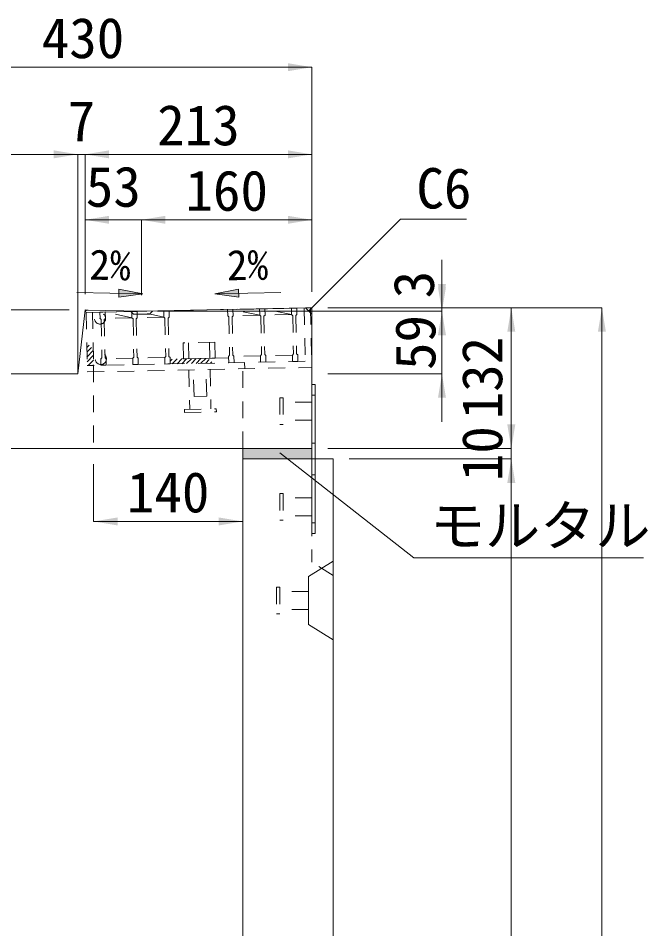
# Model space of a CAD drawing. Units: millimetres at full size; some dimension numbers follow another scale. Extents: x -3301 to 90699, y 107523 to 139162.
# Drawn here: x 19091 to 19683, y 111796 to 112652 of the extents above; entities that cross this region are included whole.
import ezdxf
from ezdxf.enums import TextEntityAlignment as Align

# ---------------------------------------------------------------- set-up
doc = ezdxf.new("R2010")
doc.units = ezdxf.units.MM
doc.header["$LTSCALE"] = 21
doc.header["$PDMODE"] = 32
doc.header["$PDSIZE"] = 10.5
doc.linetypes.add('USER1', pattern=[1.35, 0.75, -0.6])
for name, color, linetype, lineweight in [('0_2', 7, 'USER1', 9), ('寸法線', 7, 'Continuous', 9), ('引出線', 4, 'Continuous', 9), ('本体', 2, 'Continuous', 9), ('補助線', 8, 'Continuous', 13), ('ｲﾝｻｰﾄ', 3, 'USER1', 5), ('ｸﾞﾚｰﾁﾝｸﾞ', 7, 'USER1', 9)]:
    doc.layers.add(name, color=color, linetype=linetype, lineweight=lineweight)
doc.layers.add('ﾊｯﾁﾝｸﾞ', color=8, linetype='Continuous')
doc.styles.add('ＭＳ ゴシック', font='')
doc.styles.get('ＭＳ ゴシック').set_extended_font_data('MS Gothic')

# ---------------------------------------------------------------- blocks, each defined once
blk = doc.blocks.new('filled_arrow')
at = {"color": 0, "linetype": 'Continuous', "lineweight": -2}
blk.add_solid([(7.5, 1.25), (0, 0), (7.5, -1.25)], dxfattribs=at)

msp = doc.modelspace()

# ---------------------------------------------------------------- hatches: boundary and pattern name
at = {"layer": '引出線'}
for points in [[(19186.08, 112397.07), (19185.93, 112389.57), (19208.5, 112392.87)], [(19298.53, 112397.07), (19298.68, 112389.57), (19276.11, 112392.87)]]:
    msp.add_hatch(color=7, dxfattribs=at).paths.add_polyline_path(points)
at = {"layer": 'ｸﾞﾚｰﾁﾝｸﾞ'}
h = msp.add_hatch(dxfattribs=at)
h.set_pattern_fill('USER', color=256, style=0, pattern_type=2)
h.set_pattern_definition([(46.14576, (18631.14, 111997.79), (-2.28951, 2.19972), [75, -60])])
h.paths.add_polyline_path([(19155.2, 112375.33), (19161.2, 112375.45), (19162.2, 112325.46), (19156.2, 112325.34)])
h = msp.add_hatch(dxfattribs=at)
h.set_pattern_fill('USER', color=256, style=0, pattern_type=2)
h.set_pattern_definition([(46.14576, (18728.12, 111999.73), (-2.28951, 2.19972), [75, -60])])
h.paths.add_polyline_path([(19234.19, 112326.9), (19234.1, 112331.4), (19269.59, 112332.11), (19284.59, 112332.41), (19289.09, 112332.5), (19289.18, 112328), (19269.68, 112327.61)])
at = {"layer": 'ﾊｯﾁﾝｸﾞ'}
msp.add_hatch(color=256, dxfattribs=at).paths.add_polyline_path([(19302.31, 112247.57), (19302.31, 112237.57), (19367.31, 112237.57), (19367.31, 112247.57)])

# ---------------------------------------------------------------- linework, layer by layer
at = {"layer": '0_2'}
for p, q in [((19370.51, 112297.57), (19367.31, 112297.57)), ((19370.51, 112252.57), (19367.31, 112252.57)), ((19370.51, 112222.57), (19367.31, 112222.57)), ((19370.51, 112177.57), (19367.31, 112177.57))]:
    msp.add_line(p, q, dxfattribs=at)
at = {"layer": '0_2', "linetype": 'Continuous', "lineweight": 13}
msp.add_line((19302.31, 112237.57), (19302.31, 112247.57), dxfattribs=at)
at = {"layer": '0_2', "linetype": 'Continuous'}
msp.add_lwpolyline([(19367.31, 112167.57), (19367.31, 112307.57), (19370.51, 112307.57), (19370.51, 112167.57)], close=True, dxfattribs=at)
at = {"layer": '寸法線'}
for p, q in [((18937.31, 112605.66), (19367.31, 112605.66)), ((19367.31, 112394.57), (19367.31, 112605.66)), ((18937.31, 112523.78), (19147.31, 112523.78)), ((19102.31, 112523.78), (19199.32, 112523.78)), ((19147.31, 112332.57), (19147.31, 112523.78)), ((19147.31, 112332.57), (19147.31, 112523.78)), ((19154.32, 112392.57), (19154.32, 112523.78)), ((19154.32, 112523.78), (19367.31, 112523.78)), ((19154.32, 112392.57), (19154.32, 112523.78)), ((19367.31, 112394.57), (19367.31, 112523.78)), ((19154.32, 112462.27), (19252.3, 112462.27)), ((19154.32, 112392.57), (19154.32, 112462.27)), ((19207.3, 112391.37), (19207.3, 112462.27)), ((19207.3, 112462.27), (19367.31, 112462.27)), ((19207.3, 112391.37), (19207.3, 112462.27)), ((19367.31, 112394.57), (19367.31, 112462.27)), ((19489.54, 112331.37), (19489.54, 112424.57)), ((19489.54, 112272.57), (19489.54, 112421.37)), ((19382.31, 112379.57), (19554.67, 112379.57)), ((19382.31, 112379.57), (19639.77, 112379.57)), ((19382.31, 112379.57), (19489.54, 112379.57)), ((19554.67, 112379.57), (19554.67, 112247.57)), ((19639.77, 112379.57), (19639.77, 110987.57)), ((19139.32, 112377.57), (18647.2, 112377.57)), ((19222.3, 112376.37), (19489.54, 112376.37)), ((19222.3, 112376.37), (19489.54, 112376.37)), ((19382.31, 112317.57), (19489.54, 112317.57)), ((19554.67, 112192.57), (19554.67, 112292.57)), ((19382.31, 112247.57), (19554.67, 112247.57)), ((19382.31, 112247.57), (19554.67, 112247.57)), ((19402.31, 112237.57), (19554.67, 112237.57)), ((19402.31, 112237.57), (19554.67, 112237.57)), ((19554.67, 110987.57), (19554.67, 112237.57)), ((19162.31, 112232.57), (19162.31, 112178.88)), ((19302.31, 112232.57), (19302.31, 112178.88)), ((19162.31, 112178.88), (19302.31, 112178.88))]:
    msp.add_line(p, q, dxfattribs=at)
at = {"layer": '引出線', "color": 7}
for p, q in [((19146.4, 112394.11), (19208.5, 112392.87)), ((19338.22, 112394.11), (19276.11, 112392.87))]:
    msp.add_line(p, q, dxfattribs=at)
at = {"layer": '引出線'}
for points in [[(19364.31, 112376.65), (19450.55, 112462.89), (19512.66, 112462.89)], [(19337.22, 112243.25), (19463.15, 112144.57), (19678.97, 112144.57)]]:
    msp.add_lwpolyline(points, dxfattribs=at)
at = {"layer": '引出線', "color": 7, "lineweight": 13}
for points in [[(19186.08, 112397.07), (19185.93, 112389.57), (19208.5, 112392.87)], [(19298.53, 112397.07), (19298.68, 112389.57), (19276.11, 112392.87)]]:
    msp.add_lwpolyline(points, close=True, dxfattribs=at)
at = {"layer": '本体', "lineweight": 20}
for p, q in [((19207.3, 112376.37), (19361.31, 112379.45)), ((19367.31, 112373.57), (19361.31, 112379.45)), ((19154.01, 112374.86), (19147.31, 112317.57)), ((19157.05, 112377.51), (19207.3, 112376.37)), ((19367.31, 112373.57), (19367.31, 112247.57)), ((18943.31, 112317.57), (19147.31, 112317.57)), ((19367.31, 112247.57), (18937.31, 112247.57)), ((19302.31, 112237.57), (19302.31, 111708.1)), ((19387.31, 112237.57), (19302.31, 112237.57)), ((19387.31, 112237.57), (19387.31, 110987.57))]:
    msp.add_line(p, q, dxfattribs=at)
at = {"layer": '本体', "linetype": 'USER1'}
for p, q in [((19196.99, 112376.58), (19199.81, 112373.52)), ((19199.81, 112373.52), (19214.81, 112373.52)), ((19217.62, 112376.58), (19214.81, 112373.52)), ((19302.31, 112247.57), (19302.31, 112328.4)), ((19162.2, 112325.59), (19162.31, 112247.57)), ((19367.31, 112237.57), (19367.31, 112140.57)), ((19387.31, 112128.06), (19367.31, 112140.57))]:
    msp.add_line(p, q, dxfattribs=at)
at = {"layer": '本体'}
for p, q in [((19387.31, 112141.56), (19364.11, 112127.07)), ((19364.11, 112127.07), (19364.11, 112082.07)), ((19387.31, 112067.56), (19364.11, 112082.07))]:
    msp.add_line(p, q, dxfattribs=at)
at = {"layer": '本体', "lineweight": 20}
msp.add_arc((19156.99, 112374.51), 3, 88.70243, 173.33014, dxfattribs=at)
at = {"layer": '補助線', "lineweight": 20}
for p, q in [((19361.31, 112379.45), (19367.31, 112379.57)), ((19154.32, 112377.57), (19154.01, 112374.86)), ((19154.32, 112377.57), (19157.05, 112377.51))]:
    msp.add_line(p, q, dxfattribs=at)
at = {"layer": '補助線'}
for p, q in [((19367.31, 112373.57), (19367.31, 112379.57)), ((19147.31, 112317.57), (19147.31, 112377.57))]:
    msp.add_line(p, q, dxfattribs=at)
at = {"layer": 'ｲﾝｻｰﾄ'}
for p, q in [((19340.31, 112295.07), (19337.31, 112295.07)), ((19337.31, 112295.07), (19337.31, 112270.07)), ((19340.31, 112295.07), (19340.31, 112270.07)), ((19367.31, 112291.07), (19340.31, 112291.07)), ((19367.31, 112291.07), (19367.31, 112274.07)), ((19340.31, 112270.07), (19337.31, 112270.07)), ((19367.31, 112274.07), (19340.31, 112274.07)), ((19337.3, 112205.07), (19337.3, 112180.07)), ((19340.31, 112205.07), (19337.3, 112205.07)), ((19340.31, 112205.07), (19340.31, 112180.07)), ((19367.31, 112201.07), (19340.31, 112201.07)), ((19367.31, 112184.07), (19340.31, 112184.07)), ((19340.31, 112180.07), (19337.3, 112180.07)), ((19334.1, 112117.07), (19334.1, 112092.07)), ((19337.1, 112117.07), (19334.1, 112117.07)), ((19337.1, 112117.07), (19337.1, 112092.07)), ((19364.11, 112113.07), (19337.1, 112113.07)), ((19337.1, 112092.07), (19334.1, 112092.07)), ((19364.11, 112096.07), (19337.1, 112096.07))]:
    msp.add_line(p, q, dxfattribs=at)
at = {"layer": 'ｸﾞﾚｰﾁﾝｸﾞ'}
for p, q in [((19155.2, 112375.33), (19366.16, 112379.55)), ((19168.2, 112375.59), (19353.16, 112379.29)), ((19353.16, 112379.29), (19348.17, 112379.19)), ((19353.16, 112379.29), (19348.17, 112379.19)), ((19353.16, 112379.29), (19348.17, 112379.19)), ((19348.17, 112379.19), (19348.29, 112373.19)), ((19348.17, 112379.19), (19348.29, 112373.19)), ((19348.17, 112379.19), (19348.29, 112373.19)), ((19353.16, 112379.29), (19353.28, 112373.29)), ((19353.16, 112379.29), (19353.28, 112373.29)), ((19353.16, 112379.29), (19353.28, 112373.29)), ((19360.16, 112379.43), (19361.16, 112329.44)), ((19366.16, 112379.55), (19367.28, 112323.56)), ((19155.2, 112375.33), (19156.32, 112319.34)), ((19161.2, 112375.45), (19162.2, 112325.46)), ((19173.2, 112375.69), (19168.2, 112375.59)), ((19173.2, 112375.69), (19168.2, 112375.59)), ((19173.2, 112375.69), (19168.2, 112375.59)), ((19168.32, 112369.59), (19168.2, 112375.59)), ((19168.2, 112375.59), (19168.32, 112369.59)), ((19168.2, 112375.59), (19168.32, 112369.59)), ((19168.2, 112375.59), (19168.32, 112369.59)), ((19168.2, 112375.59), (19168.32, 112369.59)), ((19168.2, 112375.59), (19168.32, 112369.59)), ((19168.2, 112375.59), (19168.32, 112369.59)), ((19198.32, 112370.19), (19173.2, 112375.69)), ((19173.2, 112375.69), (19173.32, 112369.69)), ((19173.2, 112375.69), (19173.32, 112369.69)), ((19173.2, 112375.69), (19173.32, 112369.69)), ((19203.19, 112376.29), (19198.2, 112376.19)), ((19203.19, 112376.29), (19198.2, 112376.19)), ((19203.19, 112376.29), (19198.2, 112376.19)), ((19198.2, 112376.19), (19198.32, 112370.19)), ((19198.2, 112376.19), (19198.32, 112370.19)), ((19198.2, 112376.19), (19198.32, 112370.19)), ((19228.31, 112370.79), (19203.19, 112376.29)), ((19203.19, 112376.29), (19203.31, 112370.29)), ((19203.19, 112376.29), (19203.31, 112370.29)), ((19203.19, 112376.29), (19203.31, 112370.29)), ((19228.31, 112370.79), (19203.31, 112370.29)), ((19233.19, 112376.89), (19228.19, 112376.79)), ((19233.19, 112376.89), (19228.19, 112376.79)), ((19233.19, 112376.89), (19228.19, 112376.79)), ((19228.19, 112376.79), (19228.31, 112370.79)), ((19228.19, 112376.79), (19228.31, 112370.79)), ((19228.19, 112376.79), (19228.31, 112370.79)), ((19228.31, 112370.79), (19229.33, 112369.81)), ((19228.31, 112370.79), (19229.33, 112369.81)), ((19228.31, 112370.79), (19229.33, 112369.81)), ((19233.31, 112370.89), (19232.33, 112369.87)), ((19233.31, 112370.89), (19232.33, 112369.87)), ((19233.31, 112370.89), (19232.33, 112369.87)), ((19233.19, 112376.89), (19233.31, 112370.89)), ((19233.19, 112376.89), (19233.31, 112370.89)), ((19233.19, 112376.89), (19233.31, 112370.89)), ((19288.18, 112377.99), (19288.3, 112371.99)), ((19288.18, 112377.99), (19288.3, 112371.99)), ((19288.18, 112377.99), (19288.3, 112371.99)), ((19288.3, 112371.99), (19289.32, 112371.01)), ((19288.3, 112371.99), (19289.32, 112371.01)), ((19288.3, 112371.99), (19289.32, 112371.01)), ((19289.32, 112371.01), (19290.04, 112335.02)), ((19289.32, 112371.01), (19290.04, 112335.02)), ((19289.32, 112371.01), (19290.04, 112335.02)), ((19293.3, 112372.09), (19292.32, 112371.07)), ((19293.3, 112372.09), (19292.32, 112371.07)), ((19293.3, 112372.09), (19292.32, 112371.07)), ((19292.32, 112371.07), (19293.04, 112335.08)), ((19292.32, 112371.07), (19293.04, 112335.08)), ((19292.32, 112371.07), (19293.04, 112335.08)), ((19293.18, 112378.09), (19293.3, 112372.09)), ((19293.18, 112378.09), (19293.3, 112372.09)), ((19293.18, 112378.09), (19293.3, 112372.09)), ((19318.29, 112372.59), (19293.18, 112378.09)), ((19318.29, 112372.59), (19293.3, 112372.09)), ((19318.17, 112378.59), (19318.29, 112372.59)), ((19318.17, 112378.59), (19318.29, 112372.59)), ((19318.17, 112378.59), (19318.29, 112372.59)), ((19318.29, 112372.59), (19319.31, 112371.61)), ((19318.29, 112372.59), (19319.31, 112371.61)), ((19318.29, 112372.59), (19319.31, 112371.61)), ((19319.31, 112371.61), (19320.03, 112335.62)), ((19319.31, 112371.61), (19320.03, 112335.62)), ((19319.31, 112371.61), (19320.03, 112335.62)), ((19323.29, 112372.69), (19322.31, 112371.67)), ((19323.29, 112372.69), (19322.31, 112371.67)), ((19323.29, 112372.69), (19322.31, 112371.67)), ((19322.31, 112371.67), (19323.03, 112335.68)), ((19322.31, 112371.67), (19323.03, 112335.68)), ((19322.31, 112371.67), (19323.03, 112335.68)), ((19323.17, 112378.69), (19323.29, 112372.69)), ((19323.17, 112378.69), (19323.29, 112372.69)), ((19323.17, 112378.69), (19323.29, 112372.69)), ((19348.29, 112373.19), (19323.17, 112378.69)), ((19348.29, 112373.19), (19323.29, 112372.69)), ((19348.29, 112373.19), (19349.31, 112372.21)), ((19348.29, 112373.19), (19349.31, 112372.21)), ((19348.29, 112373.19), (19349.31, 112372.21)), ((19349.31, 112372.21), (19350.03, 112336.22)), ((19349.31, 112372.21), (19350.03, 112336.22)), ((19349.31, 112372.21), (19350.03, 112336.22)), ((19353.28, 112373.29), (19352.3, 112372.27)), ((19353.28, 112373.29), (19352.3, 112372.27)), ((19353.28, 112373.29), (19352.3, 112372.27)), ((19352.3, 112372.27), (19353.02, 112336.28)), ((19352.3, 112372.27), (19353.02, 112336.28)), ((19352.3, 112372.27), (19353.02, 112336.28)), ((19168.32, 112369.59), (19169.34, 112368.61)), ((19168.32, 112369.59), (19169.34, 112368.61)), ((19168.32, 112369.59), (19169.34, 112368.61)), ((19169.34, 112368.61), (19170.06, 112332.62)), ((19169.34, 112368.61), (19170.06, 112332.62)), ((19169.34, 112368.61), (19170.06, 112332.62)), ((19173.32, 112369.69), (19172.34, 112368.67)), ((19173.32, 112369.69), (19172.34, 112368.67)), ((19173.32, 112369.69), (19172.34, 112368.67)), ((19172.34, 112368.67), (19173.06, 112332.68)), ((19172.34, 112368.67), (19173.06, 112332.68)), ((19172.34, 112368.67), (19173.06, 112332.68)), ((19198.32, 112370.19), (19173.32, 112369.69)), ((19198.32, 112370.19), (19199.34, 112369.21)), ((19198.32, 112370.19), (19199.34, 112369.21)), ((19198.32, 112370.19), (19199.34, 112369.21)), ((19199.34, 112369.21), (19200.06, 112333.22)), ((19199.34, 112369.21), (19200.06, 112333.22)), ((19199.34, 112369.21), (19200.06, 112333.22)), ((19203.31, 112370.29), (19202.33, 112369.27)), ((19203.31, 112370.29), (19202.33, 112369.27)), ((19203.31, 112370.29), (19202.33, 112369.27)), ((19202.33, 112369.27), (19203.05, 112333.28)), ((19202.33, 112369.27), (19203.05, 112333.28)), ((19202.33, 112369.27), (19203.05, 112333.28)), ((19229.33, 112369.81), (19230.05, 112333.82)), ((19229.33, 112369.81), (19230.05, 112333.82)), ((19229.33, 112369.81), (19230.05, 112333.82)), ((19232.33, 112369.87), (19233.05, 112333.88)), ((19232.33, 112369.87), (19233.05, 112333.88)), ((19232.33, 112369.87), (19233.05, 112333.88)), ((19276.29, 112347.24), (19246.3, 112346.64)), ((19246.3, 112346.64), (19246.6, 112331.65)), ((19251.3, 112346.74), (19251.59, 112331.75)), ((19271.29, 112347.14), (19271.59, 112332.15)), ((19276.29, 112347.24), (19276.59, 112332.25)), ((19349.05, 112335.2), (19350.03, 112336.22)), ((19349.05, 112335.2), (19350.03, 112336.22)), ((19349.05, 112335.2), (19350.03, 112336.22)), ((19354.04, 112335.3), (19353.02, 112336.28)), ((19354.04, 112335.3), (19353.02, 112336.28)), ((19354.04, 112335.3), (19353.02, 112336.28)), ((19361.16, 112329.44), (19156.2, 112325.34)), ((19169.08, 112331.6), (19170.06, 112332.62)), ((19169.08, 112331.6), (19170.06, 112332.62)), ((19169.08, 112331.6), (19170.06, 112332.62)), ((19169.2, 112325.6), (19169.08, 112331.6)), ((19169.2, 112325.6), (19169.08, 112331.6)), ((19169.2, 112325.6), (19169.08, 112331.6)), ((19169.2, 112325.6), (19169.08, 112331.6)), ((19169.2, 112325.6), (19169.08, 112331.6)), ((19169.2, 112325.6), (19169.08, 112331.6)), ((19174.08, 112331.7), (19173.06, 112332.68)), ((19174.08, 112331.7), (19173.06, 112332.68)), ((19174.08, 112331.7), (19173.06, 112332.68)), ((19199.08, 112332.2), (19174.08, 112331.7)), ((19174.2, 112325.7), (19174.08, 112331.7)), ((19174.2, 112325.7), (19174.08, 112331.7)), ((19174.2, 112325.7), (19174.08, 112331.7)), ((19199.08, 112332.2), (19200.06, 112333.22)), ((19199.08, 112332.2), (19200.06, 112333.22)), ((19199.08, 112332.2), (19200.06, 112333.22)), ((19199.2, 112326.2), (19199.08, 112332.2)), ((19199.2, 112326.2), (19199.08, 112332.2)), ((19199.2, 112326.2), (19199.08, 112332.2)), ((19204.07, 112332.3), (19203.05, 112333.28)), ((19204.07, 112332.3), (19203.05, 112333.28)), ((19204.07, 112332.3), (19203.05, 112333.28)), ((19229.07, 112332.8), (19204.07, 112332.3)), ((19204.19, 112326.3), (19204.07, 112332.3)), ((19204.19, 112326.3), (19204.07, 112332.3)), ((19204.19, 112326.3), (19204.07, 112332.3)), ((19229.07, 112332.8), (19230.05, 112333.82)), ((19229.07, 112332.8), (19230.05, 112333.82)), ((19229.07, 112332.8), (19230.05, 112333.82)), ((19229.19, 112326.8), (19229.07, 112332.8)), ((19229.19, 112326.8), (19229.07, 112332.8)), ((19229.19, 112326.8), (19229.07, 112332.8)), ((19234.07, 112332.9), (19233.05, 112333.88)), ((19234.07, 112332.9), (19233.05, 112333.88)), ((19234.07, 112332.9), (19233.05, 112333.88)), ((19234.19, 112326.9), (19234.07, 112332.9)), ((19234.19, 112326.9), (19234.07, 112332.9)), ((19234.19, 112326.9), (19234.07, 112332.9)), ((19289.09, 112332.5), (19234.1, 112331.4)), ((19276.59, 112332.25), (19246.6, 112331.65)), ((19289.06, 112334), (19290.04, 112335.02)), ((19289.06, 112334), (19290.04, 112335.02)), ((19289.06, 112334), (19290.04, 112335.02)), ((19289.18, 112328), (19289.06, 112334)), ((19289.18, 112328), (19289.06, 112334)), ((19289.18, 112328), (19289.06, 112334)), ((19294.18, 112328.1), (19289.18, 112328)), ((19294.18, 112328.1), (19289.18, 112328)), ((19294.18, 112328.1), (19289.18, 112328)), ((19294.06, 112334.1), (19293.04, 112335.08)), ((19294.06, 112334.1), (19293.04, 112335.08)), ((19294.06, 112334.1), (19293.04, 112335.08)), ((19319.05, 112334.6), (19294.06, 112334.1)), ((19294.18, 112328.1), (19294.06, 112334.1)), ((19294.18, 112328.1), (19294.06, 112334.1)), ((19294.18, 112328.1), (19294.06, 112334.1)), ((19304.17, 112328.3), (19304.29, 112322.3)), ((19319.05, 112334.6), (19320.03, 112335.62)), ((19319.05, 112334.6), (19320.03, 112335.62)), ((19319.05, 112334.6), (19320.03, 112335.62)), ((19319.17, 112328.6), (19319.05, 112334.6)), ((19319.17, 112328.6), (19319.05, 112334.6)), ((19319.17, 112328.6), (19319.05, 112334.6)), ((19324.17, 112328.7), (19319.17, 112328.6)), ((19324.17, 112328.7), (19319.17, 112328.6)), ((19324.17, 112328.7), (19319.17, 112328.6)), ((19324.05, 112334.7), (19323.03, 112335.68)), ((19324.05, 112334.7), (19323.03, 112335.68)), ((19324.05, 112334.7), (19323.03, 112335.68)), ((19349.05, 112335.2), (19324.05, 112334.7)), ((19324.17, 112328.7), (19324.05, 112334.7)), ((19324.17, 112328.7), (19324.05, 112334.7)), ((19324.17, 112328.7), (19324.05, 112334.7)), ((19349.17, 112329.2), (19349.05, 112335.2)), ((19349.17, 112329.2), (19349.05, 112335.2)), ((19349.17, 112329.2), (19349.05, 112335.2)), ((19354.16, 112329.3), (19349.17, 112329.2)), ((19354.16, 112329.3), (19349.17, 112329.2)), ((19354.16, 112329.3), (19349.17, 112329.2)), ((19354.16, 112329.3), (19354.04, 112335.3)), ((19354.16, 112329.3), (19354.04, 112335.3)), ((19354.16, 112329.3), (19354.04, 112335.3)), ((19367.28, 112323.56), (19367.18, 112328.56)), ((19156.32, 112319.34), (19367.28, 112323.56)), ((19174.2, 112325.7), (19169.2, 112325.6)), ((19174.2, 112325.7), (19169.2, 112325.6)), ((19174.2, 112325.7), (19169.2, 112325.6)), ((19204.19, 112326.3), (19199.2, 112326.2)), ((19204.19, 112326.3), (19199.2, 112326.2)), ((19204.19, 112326.3), (19199.2, 112326.2)), ((19234.19, 112326.9), (19229.19, 112326.8)), ((19234.19, 112326.9), (19229.19, 112326.8)), ((19234.19, 112326.9), (19229.19, 112326.8)), ((19251.8, 112321.25), (19252.54, 112284.26)), ((19256.81, 112296.23), (19255.81, 112321.21)), ((19268.8, 112296.71), (19267.8, 112321.69)), ((19271.8, 112321.65), (19272.54, 112284.66)), ((19268.8, 112296.71), (19256.81, 112296.23)), ((19247.55, 112284.16), (19277.54, 112284.76)), ((19247.61, 112281.16), (19247.55, 112284.16)), ((19247.61, 112281.16), (19277.6, 112281.76)), ((19277.6, 112281.76), (19277.54, 112284.76))]:
    msp.add_line(p, q, dxfattribs=at)
for p in [(19168.32, 112369.59), (19169.08, 112331.6)]:
    msp.add_point(p, dxfattribs=at)

# ---------------------------------------------------------------- block references
at = {"layer": '寸法線', "xscale": 3, "yscale": 3}
for p, rotation in [((19367.31, 112605.66), 180), ((19147.31, 112523.78), 180), ((19147.31, 112523.78), 180), ((19367.31, 112523.78), 180), ((19367.31, 112462.27), 180), ((19489.54, 112379.57), 90), ((19489.54, 112376.37), 90), ((19554.67, 112379.57), 270), ((19639.77, 112379.57), 270), ((19489.54, 112376.37), 270), ((19489.54, 112317.57), 270), ((19554.67, 112247.57), 90), ((19554.67, 112247.57), 90), ((19554.67, 112237.57), 270), ((19554.67, 112237.57), 270), ((19302.31, 112178.88), 180)]:
    msp.add_blockref('filled_arrow', p, dxfattribs=dict(at, rotation=rotation))
for p in [(19154.32, 112523.78), (19154.32, 112523.78), (19154.32, 112462.27), (19207.3, 112462.27), (19207.3, 112462.27), (19162.31, 112178.88)]:
    msp.add_blockref('filled_arrow', p, dxfattribs=at)
at = {"layer": '引出線', "xscale": 0.075, "yscale": 0.075}
for p, rotation in [((19364.31, 112376.65), 45), ((19337.22, 112243.25), 321.9)]:
    msp.add_blockref('filled_arrow', p, dxfattribs=dict(at, rotation=rotation))

# ---------------------------------------------------------------- texts
at = {"layer": '寸法線', "style": 'ＭＳ ゴシック'}
for s, p in [('430', (19152.31, 112633.16)), ('7', (19150.82, 112555.03)), ('213', (19260.82, 112551.28)), ('53', (19180.81, 112493.52)), ('160', (19287.31, 112489.77)), ('140', (19232.31, 112206.38))]:
    msp.add_text(s, height=37.98, dxfattribs=at).set_placement(p, align=Align.MIDDLE_CENTER)
for s, height, rotation, p in [('2%', 28.48, 359, (19177.73, 112419.99)), ('2%', 28.48, 1, (19306.89, 112419.99)), ('3', 37.98, 90, (19463, 112401.45)), ('59', 37.98, 90, (19464.42, 112347.04)), ('132', 37.98, 90, (19527.17, 112313.57)), ('10', 37.98, 90, (19527.17, 112242.57))]:
    msp.add_text(s, height=height, rotation=rotation, dxfattribs=at).set_placement(p, align=Align.MIDDLE_CENTER)
at = {"layer": '引出線', "style": 'ＭＳ ゴシック'}
for s, p in [('C6', (19465.55, 112510.89)), ('モルタル', (19478.15, 112193.99))]:
    msp.add_text(s, height=37.98, dxfattribs=at).set_placement(p, align=Align.TOP_LEFT)

doc.saveas('drawing.dxf')
